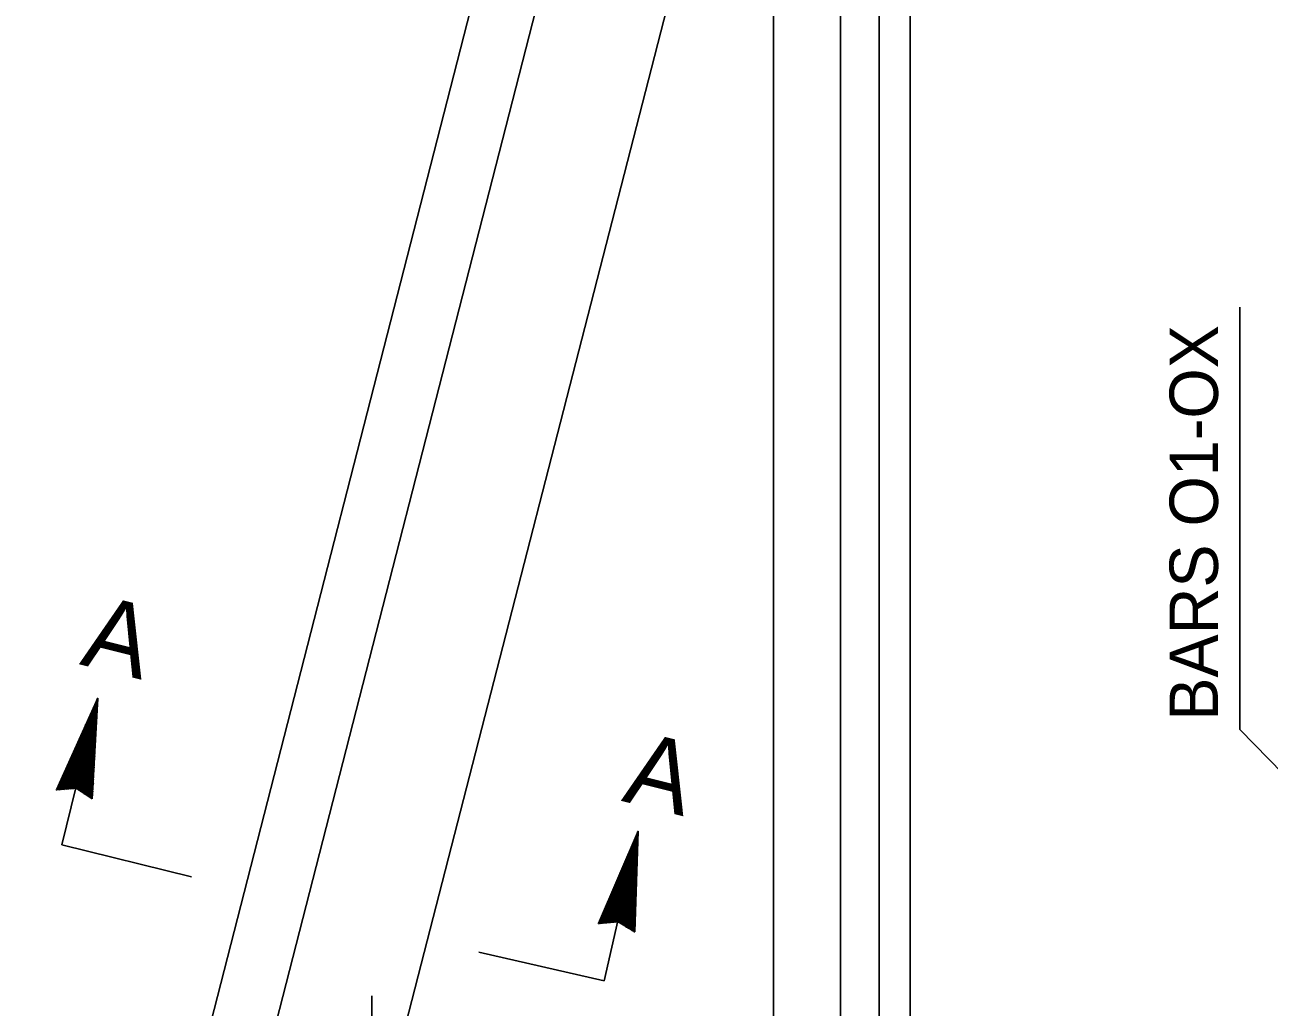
# Model space of a CAD drawing. Extents: x 198551 to 198923, y 47219 to 47520.
# Drawn here: x 198602.06 to 198635.8, y 47303.18 to 47329.82 of the extents above; entities that cross this region are included whole.
import ezdxf

# ---------------------------------------------------------------- set-up
doc = ezdxf.new("R2010")
doc.units = 0
doc.layers.add('Level 1', color=7, linetype='Continuous')

msp = doc.modelspace()

# ---------------------------------------------------------------- linework, layer by layer
at = {"layer": 'Level 1'}
for p, q in [((198625.227, 47254.651), (198625.227, 47345.522)), ((198616.604, 47339.833), (198595.092, 47255.884)), ((198618.245, 47339.32), (198596.746, 47255.412)), ((198622.366, 47254.651), (198622.366, 47339.359)), ((198624.177, 47254.651), (198624.177, 47339.359)), ((198626.067, 47254.651), (198626.067, 47339.359)), ((198621.565, 47338.441), (198601.261, 47259.349)), ((198635.005, 47310.708), (198635.005, 47322.168)), ((198603.367, 47309.103), (198603.903, 47311.247)), ((198603.393, 47309.103), (198603.944, 47311.351)), ((198603.419, 47309.102), (198603.985, 47311.442)), ((198603.432, 47309.115), (198604.026, 47311.547)), ((198603.459, 47309.115), (198604.038, 47311.468)), ((198603.472, 47309.101), (198604.023, 47311.363)), ((198603.484, 47309.088), (198604.021, 47311.258)), ((198603.889, 47311.234), (198604.02, 47311.192)), ((198603.903, 47311.26), (198604.021, 47311.232)), ((198603.903, 47311.247), (198604.02, 47311.218)), ((198603.917, 47311.299), (198604.022, 47311.284)), ((198603.917, 47311.286), (198604.021, 47311.258)), ((198603.931, 47311.325), (198604.022, 47311.297)), ((198603.944, 47311.351), (198604.023, 47311.337)), ((198603.944, 47311.338), (198604.022, 47311.323)), ((198603.958, 47311.39), (198604.023, 47311.376)), ((198603.958, 47311.377), (198604.023, 47311.363)), ((198603.971, 47311.416), (198604.024, 47311.402)), ((198603.985, 47311.442), (198604.038, 47311.441)), ((198603.985, 47311.429), (198604.037, 47311.415)), ((198603.999, 47311.481), (198604.038, 47311.481)), ((198603.999, 47311.468), (198604.038, 47311.454)), ((198604.012, 47311.507), (198604.038, 47311.494)), ((198604.026, 47311.547), (198604.039, 47311.533)), ((198604.026, 47311.52), (198604.039, 47311.52)), ((198604.04, 47311.559), (198604.04, 47311.559)), ((198603.064, 47307.586), (198603.941, 47311.154)), ((198603.314, 47309.104), (198603.766, 47310.947)), ((198603.327, 47309.104), (198603.808, 47311.051)), ((198603.353, 47309.104), (198603.849, 47311.143)), ((198603.51, 47309.075), (198604.019, 47311.153)), ((198603.523, 47309.061), (198604.018, 47311.048)), ((198603.537, 47309.061), (198604.003, 47310.943)), ((198603.739, 47310.895), (198604.001, 47310.838)), ((198603.753, 47310.934), (198604.001, 47310.878)), ((198603.753, 47310.921), (198604.001, 47310.851)), ((198603.767, 47310.96), (198604.002, 47310.904)), ((198603.78, 47310.986), (198604.003, 47310.943)), ((198603.78, 47310.973), (198604.002, 47310.917)), ((198603.794, 47311.025), (198604.003, 47310.982)), ((198603.794, 47311.012), (198604.003, 47310.956)), ((198603.808, 47311.051), (198604.004, 47310.996)), ((198603.821, 47311.078), (198604.004, 47311.035)), ((198603.821, 47311.064), (198604.004, 47311.022)), ((198603.835, 47311.117), (198604.018, 47311.074)), ((198603.835, 47311.104), (198604.018, 47311.061)), ((198603.849, 47311.143), (198604.018, 47311.1)), ((198603.862, 47311.169), (198604.019, 47311.14)), ((198603.862, 47311.156), (198604.019, 47311.113)), ((198603.876, 47311.208), (198604.02, 47311.179)), ((198603.876, 47311.195), (198604.019, 47311.153)), ((198603.248, 47309.092), (198603.63, 47310.648)), ((198603.261, 47309.092), (198603.671, 47310.752)), ((198603.288, 47309.105), (198603.712, 47310.843)), ((198603.563, 47309.047), (198604.001, 47310.838)), ((198603.575, 47309.034), (198603.999, 47310.733)), ((198603.588, 47309.021), (198603.984, 47310.628)), ((198603.589, 47310.57), (198603.981, 47310.484)), ((198603.589, 47310.556), (198603.981, 47310.458)), ((198603.603, 47310.596), (198603.982, 47310.497)), ((198603.616, 47310.622), (198603.982, 47310.537)), ((198603.616, 47310.609), (198603.982, 47310.523)), ((198603.63, 47310.661), (198603.983, 47310.576)), ((198603.63, 47310.648), (198603.983, 47310.563)), ((198603.644, 47310.687), (198603.983, 47310.602)), ((198603.657, 47310.713), (198603.984, 47310.642)), ((198603.657, 47310.7), (198603.984, 47310.615)), ((198603.671, 47310.752), (198603.985, 47310.681)), ((198603.671, 47310.739), (198603.984, 47310.655)), ((198603.685, 47310.778), (198603.998, 47310.694)), ((198603.698, 47310.804), (198603.999, 47310.733)), ((198603.698, 47310.791), (198603.999, 47310.72)), ((198603.712, 47310.843), (198604, 47310.773)), ((198603.712, 47310.83), (198603.999, 47310.759)), ((198603.726, 47310.869), (198604, 47310.799)), ((198603.739, 47310.882), (198604, 47310.812)), ((198635.005, 47310.708), (198641.818, 47303.751)), ((198603.17, 47309.094), (198603.452, 47310.244)), ((198603.183, 47309.093), (198603.493, 47310.348)), ((198603.209, 47309.093), (198603.535, 47310.452)), ((198603.222, 47309.093), (198603.589, 47310.543)), ((198603.439, 47310.231), (198603.962, 47310.104)), ((198603.452, 47310.257), (198603.962, 47310.143)), ((198603.452, 47310.244), (198603.962, 47310.117)), ((198603.466, 47310.296), (198603.963, 47310.182)), ((198603.466, 47310.283), (198603.963, 47310.156)), ((198603.48, 47310.322), (198603.963, 47310.196)), ((198603.493, 47310.348), (198603.964, 47310.235)), ((198603.493, 47310.335), (198603.964, 47310.222)), ((198603.507, 47310.387), (198603.965, 47310.274)), ((198603.507, 47310.374), (198603.964, 47310.261)), ((198603.521, 47310.413), (198603.965, 47310.301)), ((198603.534, 47310.439), (198603.979, 47310.34)), ((198603.534, 47310.426), (198603.978, 47310.313)), ((198603.548, 47310.478), (198603.98, 47310.379)), ((198603.548, 47310.465), (198603.979, 47310.353)), ((198603.562, 47310.504), (198603.98, 47310.392)), ((198603.575, 47310.53), (198603.98, 47310.432)), ((198603.575, 47310.517), (198603.98, 47310.418)), ((198603.614, 47309.007), (198603.982, 47310.523)), ((198603.627, 47308.994), (198603.98, 47310.418)), ((198603.64, 47308.994), (198603.965, 47310.314)), ((198603.104, 47309.082), (198603.316, 47309.944)), ((198603.117, 47309.081), (198603.357, 47310.049)), ((198603.143, 47309.081), (198603.411, 47310.153)), ((198603.288, 47309.892), (198603.942, 47309.736)), ((198603.302, 47309.931), (198603.943, 47309.776)), ((198603.302, 47309.918), (198603.943, 47309.763)), ((198603.316, 47309.957), (198603.943, 47309.802)), ((198603.329, 47309.983), (198603.944, 47309.841)), ((198603.329, 47309.97), (198603.943, 47309.815)), ((198603.343, 47310.023), (198603.945, 47309.881)), ((198603.343, 47310.009), (198603.944, 47309.855)), ((198603.357, 47310.049), (198603.945, 47309.894)), ((198603.37, 47310.075), (198603.946, 47309.933)), ((198603.37, 47310.061), (198603.945, 47309.92)), ((198603.384, 47310.114), (198603.959, 47309.972)), ((198603.384, 47310.101), (198603.959, 47309.959)), ((198603.398, 47310.14), (198603.96, 47309.999)), ((198603.411, 47310.166), (198603.961, 47310.038)), ((198603.411, 47310.153), (198603.96, 47310.012)), ((198603.425, 47310.205), (198603.961, 47310.077)), ((198603.425, 47310.192), (198603.961, 47310.051)), ((198603.666, 47308.98), (198603.964, 47310.209)), ((198603.679, 47308.967), (198603.962, 47310.104)), ((198603.705, 47308.953), (198603.96, 47309.999)), ((198603.718, 47308.94), (198603.945, 47309.894)), ((198603.025, 47309.083), (198603.138, 47309.554)), ((198603.038, 47309.083), (198603.179, 47309.645)), ((198603.064, 47309.082), (198603.22, 47309.749)), ((198603.077, 47309.082), (198603.275, 47309.853)), ((198603.138, 47309.567), (198603.923, 47309.382)), ((198603.138, 47309.554), (198603.922, 47309.356)), ((198603.152, 47309.593), (198603.923, 47309.395)), ((198603.165, 47309.606), (198603.924, 47309.422)), ((198603.166, 47309.619), (198603.924, 47309.435)), ((198603.179, 47309.658), (198603.924, 47309.474)), ((198603.179, 47309.645), (198603.924, 47309.461)), ((198603.193, 47309.684), (198603.925, 47309.5)), ((198603.206, 47309.697), (198603.925, 47309.514)), ((198603.207, 47309.71), (198603.926, 47309.54)), ((198603.22, 47309.749), (198603.926, 47309.579)), ((198603.22, 47309.736), (198603.926, 47309.553)), ((198603.234, 47309.775), (198603.94, 47309.592)), ((198603.247, 47309.788), (198603.94, 47309.618)), ((198603.248, 47309.801), (198603.94, 47309.631)), ((198603.261, 47309.84), (198603.941, 47309.671)), ((198603.261, 47309.827), (198603.941, 47309.658)), ((198603.275, 47309.866), (198603.941, 47309.697)), ((198603.288, 47309.879), (198603.942, 47309.723)), ((198603.731, 47308.926), (198603.943, 47309.789)), ((198603.757, 47308.913), (198603.941, 47309.684)), ((198603.77, 47308.912), (198603.926, 47309.579)), ((198602.959, 47309.071), (198603.002, 47309.254)), ((198602.972, 47309.071), (198603.043, 47309.345)), ((198602.988, 47309.215), (198603.432, 47309.115)), ((198602.999, 47309.07), (198603.097, 47309.449)), ((198603.001, 47309.241), (198603.903, 47309.015)), ((198603.002, 47309.254), (198603.904, 47309.041)), ((198603.015, 47309.293), (198603.904, 47309.081)), ((198603.015, 47309.28), (198603.904, 47309.055)), ((198603.029, 47309.306), (198603.905, 47309.094)), ((198603.042, 47309.332), (198603.905, 47309.12)), ((198603.043, 47309.345), (198603.905, 47309.133)), ((198603.056, 47309.384), (198603.906, 47309.173)), ((198603.056, 47309.371), (198603.906, 47309.159)), ((198603.07, 47309.397), (198603.906, 47309.199)), ((198603.083, 47309.423), (198603.907, 47309.212)), ((198603.084, 47309.436), (198603.92, 47309.238)), ((198603.097, 47309.476), (198603.921, 47309.277)), ((198603.097, 47309.462), (198603.921, 47309.251)), ((198603.111, 47309.488), (198603.921, 47309.29)), ((198603.124, 47309.514), (198603.922, 47309.317)), ((198603.125, 47309.528), (198603.922, 47309.343)), ((198603.783, 47308.899), (198603.924, 47309.474)), ((198603.809, 47308.886), (198603.922, 47309.356)), ((198603.822, 47308.872), (198603.921, 47309.251)), ((198602.92, 47309.072), (198602.933, 47309.071)), ((198602.933, 47309.071), (198602.96, 47309.15)), ((198602.933, 47309.098), (198602.999, 47309.07)), ((198602.934, 47309.111), (198603.064, 47309.082)), ((198602.947, 47309.124), (198603.13, 47309.081)), ((198602.96, 47309.15), (198603.183, 47309.093)), ((198602.961, 47309.163), (198603.248, 47309.092)), ((198602.974, 47309.189), (198603.314, 47309.104)), ((198602.975, 47309.202), (198603.38, 47309.103)), ((198603.472, 47309.101), (198603.903, 47309.002)), ((198603.51, 47309.075), (198603.903, 47308.976)), ((198603.562, 47309.034), (198603.902, 47308.963)), ((198603.614, 47309.007), (198603.902, 47308.936)), ((198603.666, 47308.967), (198603.901, 47308.91)), ((198603.718, 47308.94), (198603.901, 47308.897)), ((198603.77, 47308.912), (198603.901, 47308.871)), ((198603.822, 47308.872), (198603.901, 47308.858)), ((198603.835, 47308.859), (198603.906, 47309.146)), ((198603.861, 47308.845), (198603.904, 47309.041)), ((198603.874, 47308.845), (198603.902, 47308.936)), ((198603.874, 47308.845), (198603.887, 47308.832)), ((198603.887, 47308.832), (198603.887, 47308.832)), ((198618.127, 47305.497), (198618.678, 47307.938)), ((198618.153, 47305.497), (198618.691, 47307.859)), ((198618.652, 47307.873), (198618.691, 47307.873)), ((198618.652, 47307.859), (198618.691, 47307.846)), ((198618.665, 47307.899), (198618.691, 47307.886)), ((198618.678, 47307.938), (198618.691, 47307.925)), ((198618.678, 47307.912), (198618.691, 47307.912)), ((198618.691, 47307.951), (198618.691, 47307.951)), ((198603.064, 47307.586), (198606.58, 47306.717)), ((198617.772, 47303.896), (198618.599, 47307.544)), ((198618.048, 47305.484), (198618.507, 47307.531)), ((198618.061, 47305.484), (198618.56, 47307.636)), ((198618.087, 47305.484), (198618.599, 47307.741)), ((198618.114, 47305.484), (198618.639, 47307.833)), ((198618.166, 47305.484), (198618.678, 47307.754)), ((198618.179, 47305.471), (198618.678, 47307.649)), ((198618.205, 47305.458), (198618.678, 47307.544)), ((198618.507, 47307.531), (198618.678, 47307.492)), ((198618.52, 47307.558), (198618.678, 47307.531)), ((198618.52, 47307.544), (198618.678, 47307.505)), ((198618.534, 47307.597), (198618.678, 47307.571)), ((198618.534, 47307.584), (198618.678, 47307.544)), ((198618.547, 47307.623), (198618.678, 47307.584)), ((198618.56, 47307.649), (198618.678, 47307.623)), ((198618.56, 47307.636), (198618.678, 47307.61)), ((198618.573, 47307.689), (198618.678, 47307.676)), ((198618.573, 47307.676), (198618.678, 47307.649)), ((198618.586, 47307.715), (198618.678, 47307.689)), ((198618.599, 47307.741), (198618.678, 47307.728)), ((198618.599, 47307.728), (198618.678, 47307.715)), ((198618.612, 47307.781), (198618.678, 47307.768)), ((198618.612, 47307.768), (198618.678, 47307.754)), ((198618.625, 47307.807), (198618.678, 47307.794)), ((198618.639, 47307.846), (198618.691, 47307.833)), ((198618.639, 47307.82), (198618.678, 47307.807)), ((198617.982, 47305.484), (198618.376, 47307.229)), ((198618.009, 47305.484), (198618.429, 47307.334)), ((198618.022, 47305.484), (198618.468, 47307.439)), ((198618.219, 47305.444), (198618.678, 47307.439)), ((198618.232, 47305.444), (198618.665, 47307.334)), ((198618.258, 47305.431), (198618.665, 47307.229)), ((198618.363, 47307.19), (198618.665, 47307.124)), ((198618.376, 47307.229), (198618.665, 47307.164)), ((198618.376, 47307.216), (198618.665, 47307.151)), ((198618.389, 47307.256), (198618.665, 47307.19)), ((198618.402, 47307.282), (198618.665, 47307.229)), ((198618.402, 47307.269), (198618.665, 47307.203)), ((198618.415, 47307.321), (198618.665, 47307.269)), ((198618.415, 47307.308), (198618.665, 47307.243)), ((198618.429, 47307.348), (198618.665, 47307.295)), ((198618.442, 47307.374), (198618.665, 47307.334)), ((198618.442, 47307.361), (198618.665, 47307.308)), ((198618.455, 47307.413), (198618.665, 47307.374)), ((198618.455, 47307.4), (198618.665, 47307.348)), ((198618.468, 47307.439), (198618.665, 47307.387)), ((198618.481, 47307.466), (198618.665, 47307.426)), ((198618.481, 47307.453), (198618.665, 47307.413)), ((198618.494, 47307.505), (198618.678, 47307.466)), ((198618.494, 47307.492), (198618.678, 47307.453)), ((198617.917, 47305.471), (198618.258, 47306.928)), ((198617.943, 47305.471), (198618.297, 47307.033)), ((198617.969, 47305.471), (198618.337, 47307.138)), ((198618.219, 47306.862), (198618.652, 47306.77)), ((198618.219, 47306.849), (198618.652, 47306.744)), ((198618.232, 47306.888), (198618.652, 47306.783)), ((198618.245, 47306.914), (198618.652, 47306.823)), ((198618.245, 47306.901), (198618.652, 47306.809)), ((198618.258, 47306.954), (198618.652, 47306.875)), ((198618.258, 47306.941), (198618.652, 47306.849)), ((198618.271, 47305.418), (198618.665, 47307.124)), ((198618.271, 47306.98), (198618.652, 47306.888)), ((198618.284, 47307.006), (198618.652, 47306.928)), ((198618.284, 47306.993), (198618.652, 47306.914)), ((198618.297, 47307.046), (198618.652, 47306.967)), ((198618.297, 47307.033), (198618.652, 47306.954)), ((198618.297, 47305.405), (198618.652, 47307.019)), ((198618.31, 47307.072), (198618.652, 47306.993)), ((198618.31, 47305.392), (198618.652, 47306.914)), ((198618.324, 47307.098), (198618.652, 47307.033)), ((198618.324, 47307.085), (198618.652, 47307.006)), ((198618.337, 47307.138), (198618.665, 47307.072)), ((198618.337, 47307.124), (198618.652, 47307.046)), ((198618.35, 47307.164), (198618.665, 47307.085)), ((198618.363, 47307.177), (198618.665, 47307.111)), ((198617.838, 47305.458), (198618.087, 47306.534)), ((198617.864, 47305.471), (198618.127, 47306.626)), ((198617.877, 47305.471), (198618.166, 47306.731)), ((198617.904, 47305.471), (198618.205, 47306.836)), ((198618.074, 47306.521), (198618.639, 47306.389)), ((198618.087, 47306.547), (198618.639, 47306.429)), ((198618.087, 47306.534), (198618.639, 47306.403)), ((198618.1, 47306.586), (198618.639, 47306.468)), ((198618.1, 47306.573), (198618.639, 47306.442)), ((198618.114, 47306.613), (198618.639, 47306.494)), ((198618.127, 47306.639), (198618.639, 47306.534)), ((198618.127, 47306.626), (198618.639, 47306.508)), ((198618.14, 47306.678), (198618.639, 47306.573)), ((198618.14, 47306.665), (198618.639, 47306.547)), ((198618.153, 47306.704), (198618.639, 47306.586)), ((198618.166, 47306.731), (198618.639, 47306.626)), ((198618.166, 47306.718), (198618.639, 47306.613)), ((198618.179, 47306.77), (198618.639, 47306.665)), ((198618.179, 47306.757), (198618.639, 47306.652)), ((198618.192, 47306.796), (198618.639, 47306.691)), ((198618.205, 47306.823), (198618.652, 47306.731)), ((198618.205, 47306.809), (198618.652, 47306.704)), ((198618.324, 47305.379), (198618.652, 47306.809)), ((198618.35, 47305.366), (198618.652, 47306.704)), ((198618.363, 47305.366), (198618.639, 47306.599)), ((198617.772, 47305.458), (198617.956, 47306.232)), ((198617.799, 47305.458), (198617.995, 47306.324)), ((198617.825, 47305.458), (198618.035, 47306.429)), ((198617.93, 47306.179), (198618.625, 47306.022)), ((198617.943, 47306.219), (198618.625, 47306.061)), ((198617.943, 47306.206), (198618.625, 47306.048)), ((198617.956, 47306.245), (198618.625, 47306.088)), ((198617.969, 47306.271), (198618.625, 47306.127)), ((198617.969, 47306.258), (198618.625, 47306.114)), ((198617.982, 47306.311), (198618.625, 47306.166)), ((198617.982, 47306.298), (198618.625, 47306.153)), ((198617.995, 47306.337), (198618.625, 47306.193)), ((198618.009, 47306.363), (198618.625, 47306.232)), ((198618.009, 47306.35), (198618.625, 47306.206)), ((198618.022, 47306.403), (198618.625, 47306.271)), ((198618.022, 47306.389), (198618.625, 47306.245)), ((198618.035, 47306.429), (198618.625, 47306.284)), ((198618.048, 47306.455), (198618.639, 47306.324)), ((198618.048, 47306.442), (198618.625, 47306.311)), ((198618.061, 47306.494), (198618.639, 47306.363)), ((198618.061, 47306.481), (198618.639, 47306.35)), ((198618.376, 47305.353), (198618.639, 47306.494)), ((198618.402, 47305.339), (198618.639, 47306.389)), ((198618.415, 47305.326), (198618.625, 47306.284)), ((198618.429, 47305.313), (198618.625, 47306.179)), ((198617.72, 47305.458), (198617.825, 47305.93)), ((198617.733, 47305.458), (198617.864, 47306.022)), ((198617.759, 47305.458), (198617.904, 47306.127)), ((198617.785, 47305.851), (198618.612, 47305.668)), ((198617.785, 47305.838), (198618.612, 47305.641)), ((198617.799, 47305.864), (198618.612, 47305.681)), ((198617.812, 47305.904), (198618.612, 47305.733)), ((198617.812, 47305.891), (198618.612, 47305.707)), ((198617.825, 47305.943), (198618.612, 47305.773)), ((198617.825, 47305.93), (198618.612, 47305.746)), ((198617.838, 47305.956), (198618.612, 47305.786)), ((198617.851, 47305.996), (198618.612, 47305.825)), ((198617.851, 47305.983), (198618.612, 47305.812)), ((198617.864, 47306.035), (198618.612, 47305.864)), ((198617.864, 47306.022), (198618.612, 47305.851)), ((198617.877, 47306.048), (198618.612, 47305.891)), ((198617.89, 47306.088), (198618.612, 47305.93)), ((198617.89, 47306.074), (198618.612, 47305.904)), ((198617.904, 47306.127), (198618.625, 47305.969)), ((198617.904, 47306.114), (198618.612, 47305.943)), ((198617.917, 47306.14), (198618.625, 47305.983)), ((198617.93, 47306.166), (198618.625, 47306.009)), ((198618.455, 47305.3), (198618.625, 47306.074)), ((198618.468, 47305.3), (198618.625, 47305.969)), ((198618.481, 47305.287), (198618.612, 47305.864)), ((198617.628, 47305.444), (198617.654, 47305.523)), ((198617.641, 47305.497), (198617.825, 47305.458)), ((198617.654, 47305.444), (198617.694, 47305.628)), ((198617.654, 47305.536), (198617.943, 47305.471)), ((198617.654, 47305.523), (198617.89, 47305.471)), ((198617.667, 47305.576), (198618.074, 47305.484)), ((198617.667, 47305.563), (198618.009, 47305.484)), ((198617.68, 47305.444), (198617.733, 47305.72)), ((198617.68, 47305.589), (198618.14, 47305.497)), ((198617.694, 47305.444), (198617.785, 47305.825)), ((198617.694, 47305.628), (198618.599, 47305.431)), ((198617.694, 47305.615), (198618.599, 47305.405)), ((198617.707, 47305.668), (198618.599, 47305.471)), ((198617.707, 47305.654), (198618.599, 47305.444)), ((198617.72, 47305.681), (198618.599, 47305.484)), ((198617.733, 47305.72), (198618.599, 47305.523)), ((198617.733, 47305.707), (198618.599, 47305.51)), ((198617.746, 47305.759), (198618.599, 47305.563)), ((198617.746, 47305.746), (198618.599, 47305.549)), ((198617.759, 47305.773), (198618.612, 47305.589)), ((198617.772, 47305.812), (198618.612, 47305.628)), ((198617.772, 47305.799), (198618.612, 47305.602)), ((198618.507, 47305.274), (198618.612, 47305.746)), ((198618.52, 47305.261), (198618.612, 47305.641)), ((198618.534, 47305.248), (198618.599, 47305.536)), ((198617.615, 47305.444), (198617.641, 47305.444)), ((198617.628, 47305.484), (198617.759, 47305.458)), ((198617.628, 47305.471), (198617.694, 47305.444)), ((198618.166, 47305.484), (198618.599, 47305.392)), ((198618.205, 47305.458), (198618.599, 47305.366)), ((198618.258, 47305.418), (198618.599, 47305.353)), ((198618.31, 47305.392), (198618.599, 47305.326)), ((198618.363, 47305.353), (198618.599, 47305.3)), ((198618.415, 47305.326), (198618.599, 47305.287)), ((198618.468, 47305.3), (198618.599, 47305.261)), ((198618.52, 47305.261), (198618.599, 47305.248)), ((198618.56, 47305.234), (198618.599, 47305.431)), ((198618.573, 47305.234), (198618.599, 47305.326)), ((198618.573, 47305.234), (198618.599, 47305.221)), ((198618.586, 47305.221), (198618.599, 47305.221)), ((198614.373, 47304.67), (198617.772, 47303.896)), ((198611.472, 47254.677), (198611.472, 47303.489))]:
    msp.add_line(p, q, dxfattribs=at)
for points in [[(198603.887, 47308.832), (198604.04, 47311.559), (198602.92, 47309.072), (198603.459, 47309.115)], [(198618.599, 47305.221), (198618.691, 47307.951), (198617.615, 47305.444), (198618.153, 47305.497)]]:
    msp.add_lwpolyline(points, close=True, dxfattribs=at)

# ---------------------------------------------------------------- texts
for s, height, rotation, p in [('BARS O1-OX ', 1.3125, 90, (198634.415, 47310.948)), ('A', 1.969, 346, (198603.524, 47312.482)), ('A', 1.969, 346, (198618.219, 47308.778))]:
    msp.add_text(s, height=height, rotation=rotation, dxfattribs=at).set_placement(p)

doc.saveas('drawing.dxf')
